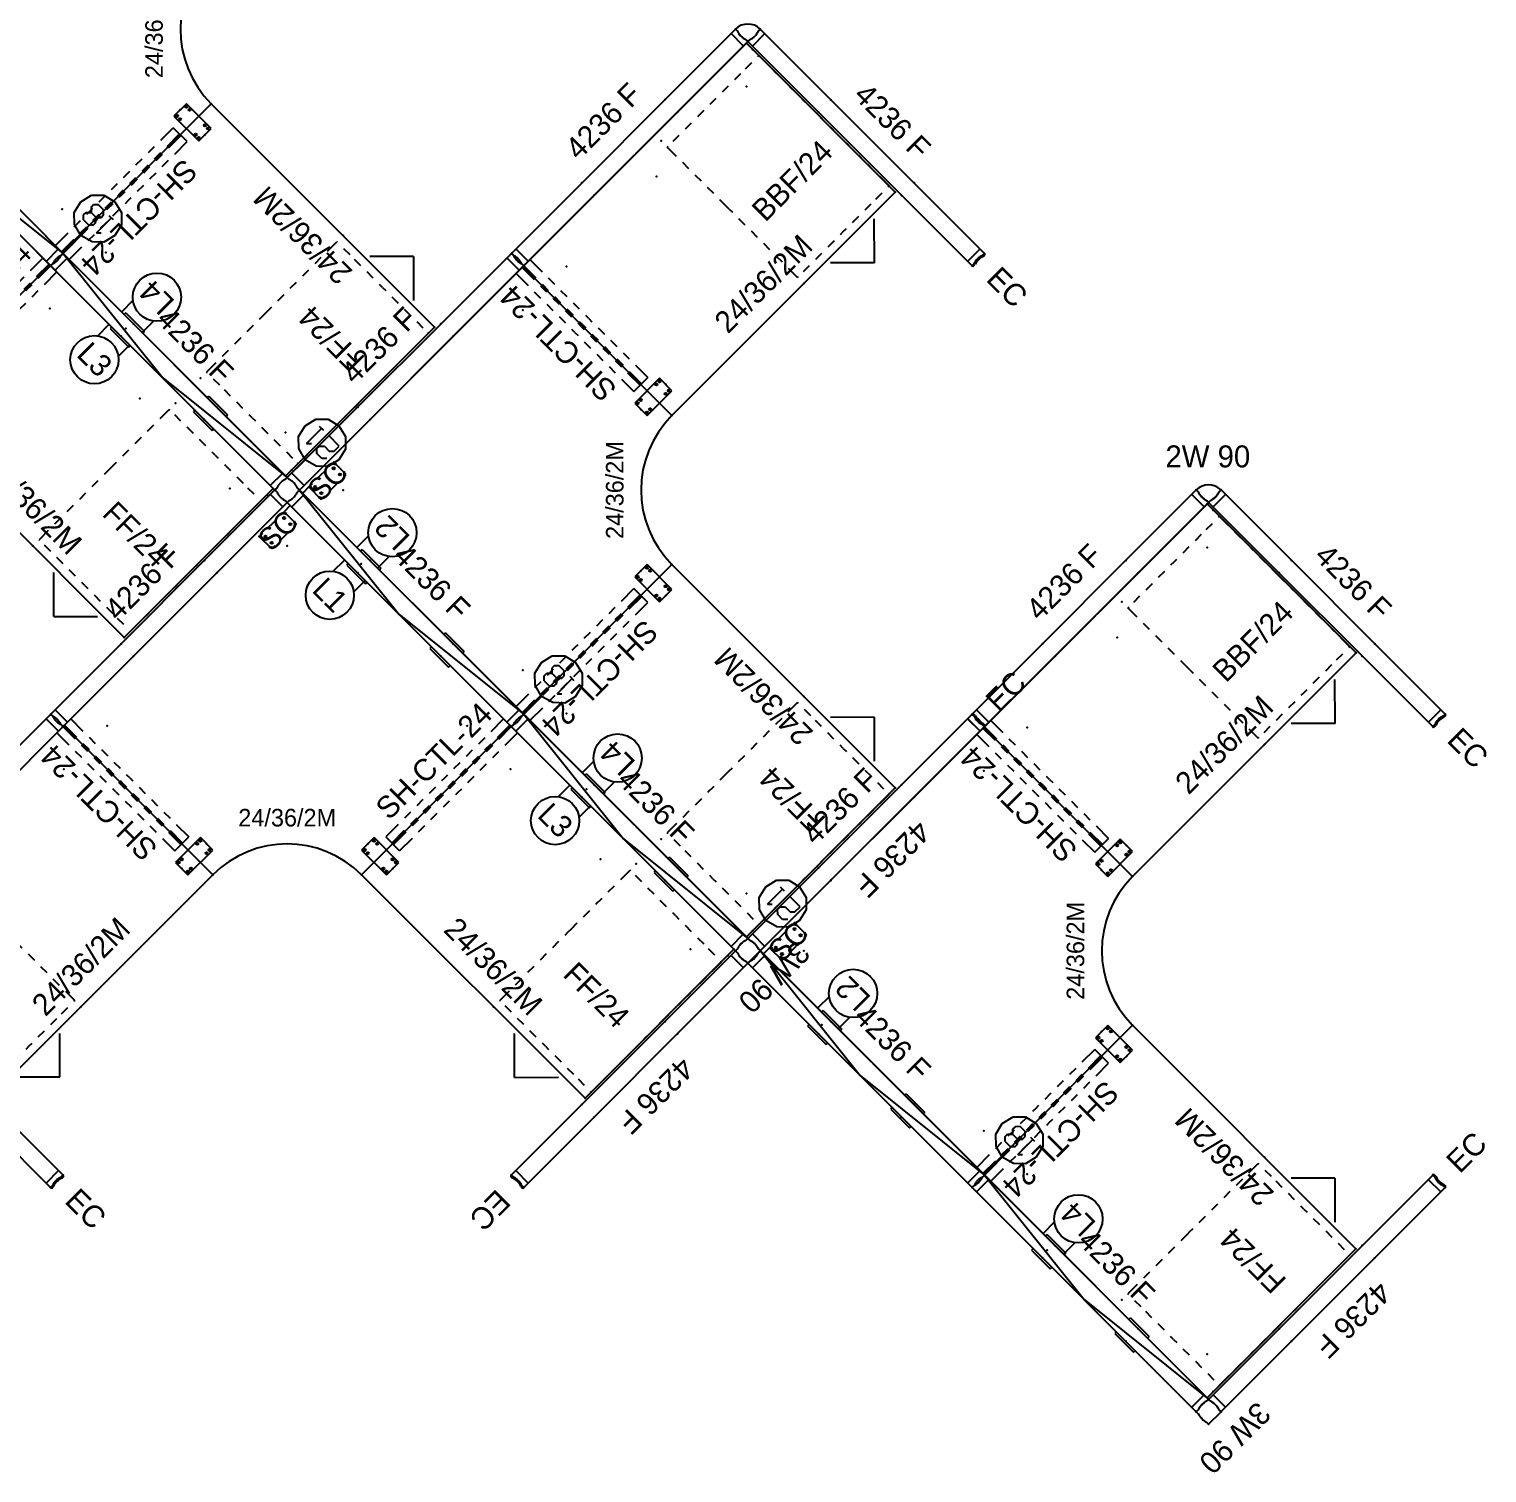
# Model space of a CAD drawing. Extents: x -899 to 851, y -1109 to 411.
# Drawn here: x -312.4 to -146.3, y -422.7 to -258.3 of the extents above; entities that cross this region are included whole.
import ezdxf
from ezdxf.enums import TextEntityAlignment as Align

# ---------------------------------------------------------------- set-up
doc = ezdxf.new("R2010")
doc.units = 0
doc.header["$LTSCALE"] = 24
doc.header["$MEASUREMENT"] = 0
doc.layers.get('0').update_dxf_attribs({"linetype": 'CONTINUOUS'})
for name, color, linetype in [('A-FURN', 7, 'CONTINUOUS'), ('A-FURN-2-ELEC-EL', 5, 'CONTINUOUS'), ('A-FURN-2-ELEC-EL-T', 5, 'CONTINUOUS'), ('A-FURN-2-PNLS-PN', 3, 'CONTINUOUS'), ('A-FURN-2-PNLS-PN-T', 3, 'CONTINUOUS'), ('A-FURN-2-PNLS-PN-T-T', 3, 'CONTINUOUS'), ('A-FURN-2-STOR-ST', 1, 'CONTINUOUS'), ('A-FURN-2-STOR-ST-T', 1, 'CONTINUOUS'), ('A-FURN-2-STOR-ST-T-T', 1, 'CONTINUOUS'), ('A-FURN-2-WKSF-WS', 1, 'CONTINUOUS'), ('A-FURN-2-WKSF-WS-T', 1, 'CONTINUOUS'), ('A-FURN-2-WKSF-WS-T-T', 1, 'CONTINUOUS'), ('A-FURN-2-WKSP-PN', 1, 'CONTINUOUS'), ('A-FURN-2-WKSP-PN-T', 1, 'CONTINUOUS'), ('A-FURN-2-WKSP-PN-T-T', 1, 'CONTINUOUS'), ('A-FURN-ATTRIBUTE-T', 7, 'CONTINUOUS'), ('A-FURN-ELEC-T', 4, 'CONTINUOUS'), ('A-FURN-P-POWR', 5, 'CONTINUOUS'), ('A-FURN-P-POWR-TX-T', 5, 'CONTINUOUS')]:
    doc.layers.add(name, color=color, linetype=linetype)
doc.styles.get("Standard").update_dxf_attribs({"font": 'acp.shx'})

# ---------------------------------------------------------------- blocks, each defined once
blk = doc.blocks.new('P_E-MW8W4DO3')
at = {"layer": 'A-FURN-P-POWR', "linetype": 'Continuous'}
for p, q in [((-1.66, -2.82), (-1.66, -1.04)), ((1.66, -2.82), (1.66, -1.04))]:
    blk.add_line(p, q, dxfattribs=at)
blk.add_circle((0, -5.04), 2.75, dxfattribs=at)
at = {"layer": 'A-FURN-P-POWR'}
blk.add_point((0, 0), dxfattribs=at)
at = {"layer": 'A-FURN-P-POWR-TX-T', "flags": 1}
for tag in ['CAPPN', 'CAPMG', 'CAPMC', 'CAPQT', 'CAPDH', 'CAPGC']:
    blk.add_attdef(tag, (0, 0), '', height=0.001, dxfattribs=at)
at = {"layer": 'A-FURN-P-POWR-TX-T'}
blk.add_attdef('CAPTG', text='', height=2.5, dxfattribs=at).set_placement((0, -6.23), align=Align.CENTER)
blk = doc.blocks.new('P_E-MW8W4DO4')
at = {"layer": 'A-FURN-P-POWR', "linetype": 'Continuous'}
for p, q in [((-1.66, -2.82), (-1.66, -1.04)), ((1.66, -2.82), (1.66, -1.04))]:
    blk.add_line(p, q, dxfattribs=at)
blk.add_circle((0, -5.04), 2.75, dxfattribs=at)
at = {"layer": 'A-FURN-P-POWR'}
blk.add_point((0, 0), dxfattribs=at)
at = {"layer": 'A-FURN-P-POWR-TX-T', "flags": 1}
for tag in ['CAPPN', 'CAPMG', 'CAPMC', 'CAPQT', 'CAPDH', 'CAPGC']:
    blk.add_attdef(tag, (0, 0), '', height=0.001, dxfattribs=at)
at = {"layer": 'A-FURN-P-POWR-TX-T'}
blk.add_attdef('CAPTG', text='', height=2.5, dxfattribs=at).set_placement((0, -6.23), align=Align.CENTER)
blk = doc.blocks.new('P_W-WS2436')
at = {"layer": 'A-FURN-2-WKSF-WS', "linetype": 'Continuous'}
for p, q in [((0, 0), (0, -24)), ((36, 0), (0, 0)), ((36, -24), (36, 0)), ((0, -24), (36, -24))]:
    blk.add_line(p, q, dxfattribs=at)
at = {"layer": 'A-FURN-2-WKSF-WS'}
for p in [(0, 0), (36, 0), (3.5, -3.5), (18, -3.5), (32.5, -3.5), (0, -24), (36, -24)]:
    blk.add_point(p, dxfattribs=at)
at = {"layer": 'A-FURN-2-WKSF-WS-T', "flags": 1}
for tag in ['CAPPN', 'CAPMG', 'CAPMC', 'CAPQT', 'CAPDH', 'CAPGC']:
    blk.add_attdef(tag, (0, 0), '', height=0.001, dxfattribs=at)
at = {"layer": 'A-FURN-2-WKSF-WS-T'}
blk.add_attdef('CAPTG', text='', height=2, dxfattribs=at).set_placement((18, -22), align=Align.CENTER)
blk = doc.blocks.new('P_WPS-FP')
at = {"layer": 'A-FURN-2-WKSP-PN', "linetype": 'Continuous'}
for p, q in [((2, 4), (-2, 4)), ((-2, 4), (-2, 2)), ((2, 2), (2, 4)), ((-2, 2), (2, 2))]:
    blk.add_line(p, q, dxfattribs=at)
for centre in [(-1.75, 3.75), (-1.25, 3.75), (1.25, 3.75), (1.75, 3.75), (-1.75, 2.25), (-1.25, 2.25), (1.25, 2.25), (1.75, 2.25)]:
    blk.add_circle(centre, 0.125, dxfattribs=at)
at = {"layer": 'A-FURN-2-WKSP-PN'}
for p in [(0, 4), (-2, 3), (0, 2), (2, 3)]:
    blk.add_point(p, dxfattribs=at)
at = {"layer": 'A-FURN-ATTRIBUTE-T', "flags": 1}
for tag, height in [('CAPTG', 2.5), ('CAPPN', 0.001), ('CAPMG', 0.001), ('CAPMC', 0.001), ('CAPQT', 0.001), ('CAPDH', 0.001), ('CAPGC', 0.001)]:
    blk.add_attdef(tag, (0, 0), '', height=height, dxfattribs=at)
blk = doc.blocks.new('P_WPS-UNCT24S')
at = {"layer": 'A-FURN-2-WKSP-PN', "linetype": 'Continuous'}
for p, q in [((1.12, 0), (-1.12, 0)), ((-1.12, -2), (-1.12, 0)), ((-0.13, -2), (-0.13, 0)), ((0.12, -2), (0.12, 0)), ((1.12, -2), (1.12, 0)), ((-1.12, -4), (-1.12, -3)), ((-0.13, -4), (-0.13, -3)), ((0.12, -4), (0.12, -3)), ((1.12, -4), (1.12, -3)), ((-1.12, -6), (-1.12, -5)), ((-0.13, -6), (-0.13, -5)), ((0.12, -6), (0.12, -5)), ((1.12, -6), (1.12, -5)), ((-1.12, -8), (-1.12, -7)), ((-0.13, -8), (-0.13, -7)), ((0.12, -8), (0.12, -7)), ((1.12, -8), (1.12, -7)), ((-1.12, -9.5), (-1.12, -9)), ((-1.12, -9.5), (-1.12, -10)), ((-0.13, -9.5), (-0.13, -9)), ((-0.13, -9.5), (-0.13, -10)), ((0.12, -9.5), (0.12, -9)), ((0.12, -9.5), (0.12, -10)), ((1.12, -9.5), (1.12, -9)), ((1.12, -9.5), (1.12, -10)), ((-1.12, -11), (-1.12, -12)), ((-0.13, -11), (-0.13, -12)), ((0.12, -11), (0.12, -12)), ((1.12, -11), (1.12, -12)), ((-1.12, -13), (-1.12, -14)), ((-0.13, -13), (-0.13, -14)), ((0.12, -13), (0.12, -14)), ((1.12, -13), (1.12, -14)), ((-1.12, -15), (-1.12, -16)), ((-0.13, -15), (-0.13, -16)), ((0.12, -15), (0.12, -16)), ((1.12, -15), (1.12, -16)), ((-1.12, -17), (-1.12, -19)), ((-0.13, -17), (-0.13, -19)), ((0.12, -17), (0.12, -19)), ((1.12, -17), (1.12, -19)), ((-1.12, -19), (1.12, -19))]:
    blk.add_line(p, q, dxfattribs=at)
at = {"layer": 'A-FURN-2-WKSP-PN'}
blk.add_point((0, 0), dxfattribs=at)
at = {"layer": 'A-FURN-2-WKSP-PN-T-T', "flags": 1}
for tag in ['CAPPN', 'CAPMG', 'CAPMC', 'CAPQT', 'CAPDH', 'CAPGC']:
    blk.add_attdef(tag, (0, 0), '', height=0.001, dxfattribs=at)
at = {"layer": 'A-FURN-2-WKSP-PN-T-T'}
blk.add_attdef('CAPTG', text='', height=2.5, rotation=90, dxfattribs=at).set_placement((-2.12, -9), align=Align.CENTER)
blk = doc.blocks.new('P_S-PEDFFJ24')
at = {"layer": 'A-FURN-2-STOR-ST', "linetype": 'Continuous'}
for p, q in [((0, 20.5), (0, 22)), ((0.12, 22), (0, 22)), ((1.88, 22), (0.88, 22)), ((3.88, 22), (2.88, 22)), ((5.88, 22), (4.88, 22)), ((7.38, 22), (6.88, 22)), ((7.38, 22), (7.88, 22)), ((8.88, 22), (9.88, 22)), ((10.88, 22), (11.88, 22)), ((12.62, 22), (13.62, 22)), ((14.62, 22), (14.75, 22)), ((14.75, 20.5), (14.75, 22)), ((0, 18.5), (0, 19.5)), ((14.75, 18.5), (14.75, 19.5)), ((0, 16.5), (0, 17.5)), ((14.75, 16.5), (14.75, 17.5)), ((0, 14.5), (0, 15.5)), ((14.75, 14.5), (14.75, 15.5)), ((0, 12.5), (0, 13.5)), ((14.75, 12.5), (14.75, 13.5)), ((0, 12), (0, 12.5)), ((0, 12), (0, 11.5)), ((14.75, 12), (14.75, 12.5)), ((14.75, 12), (14.75, 11.5)), ((0, 10.5), (0, 9.5)), ((14.75, 10.5), (14.75, 9.5)), ((0, 8.5), (0, 7.5)), ((14.75, 8.5), (14.75, 7.5)), ((0, 6.5), (0, 5.5)), ((14.75, 6.5), (14.75, 5.5)), ((0, 4.5), (0, 3.5)), ((14.75, 4.5), (14.75, 3.5)), ((0, 2.5), (0, 1)), ((14.75, 2.5), (14.75, 1)), ((0.12, 1), (0, 1)), ((1.88, 1), (0.88, 1)), ((3.88, 1), (2.88, 1)), ((5.88, 1), (4.88, 1)), ((7.38, 1), (6.88, 1)), ((7.38, 1), (7.88, 1)), ((8.88, 1), (9.88, 1)), ((10.88, 1), (11.88, 1)), ((12.62, 1), (13.62, 1)), ((14.62, 1), (14.75, 1)), ((7.38, -4), (3.84, -0.46)), ((7.38, -4), (10.91, -0.46))]:
    blk.add_line(p, q, dxfattribs=at)
at = {"layer": 'A-FURN-2-STOR-ST'}
for p in [(0, 23), (14.75, 23), (0, 0), (14.75, 0)]:
    blk.add_point(p, dxfattribs=at)
at = {"layer": 'A-FURN-2-STOR-ST-T'}
blk.add_attdef('CAPTG', text='', height=2, dxfattribs=at).set_placement((7.04, 8), align=Align.CENTER)
at = {"layer": 'A-FURN-2-STOR-ST-T', "flags": 1}
for tag in ['CAPPN', 'CAPMG', 'CAPMC', 'CAPQT', 'CAPDH', 'CAPGC']:
    blk.add_attdef(tag, (0, 0), '', height=0.001, dxfattribs=at)
blk = doc.blocks.new('P_E-MX8W4PTPC18')
at = {"layer": 'A-FURN-2-ELEC-EL', "linetype": 'Continuous'}
for p, q in [((0, 0), (0, -2.87)), ((-2.4, -4.2), (-1.4, -3.27)), ((-1.4, -3.27), (0, -2.87)), ((0, -2.87), (1.4, -3.27)), ((0, -2.87), (0, -2.87)), ((1.4, -3.27), (2.4, -4.2)), ((-2.73, -5.6), (-2.4, -4.2)), ((2.4, -4.2), (2.73, -5.6)), ((-2.73, -5.6), (-2.73, -5.6)), ((-2.4, -7), (-2.73, -5.6)), ((2.73, -5.6), (2.4, -7)), ((2.73, -5.6), (2.73, -5.6)), ((-1.4, -8), (-2.4, -7)), ((0, -8.33), (-1.4, -8)), ((1.4, -8), (0, -8.33)), ((2.4, -7), (1.4, -8)), ((0, -8.33), (0, -8.33))]:
    blk.add_line(p, q, dxfattribs=at)
at = {"layer": 'A-FURN-2-ELEC-EL'}
blk.add_point((0, 0), dxfattribs=at)
at = {"layer": 'A-FURN-2-ELEC-EL-T', "linetype": 'Continuous'}
for p, q in [((-1.03, -4.34), (-1.42, -4.72)), ((-1.03, -4.34), (-1.03, -6.76)), ((0.24, -4.35), (-0.17, -4.75)), ((-0.17, -4.75), (-0.17, -5.14)), ((1.04, -4.35), (0.24, -4.35)), ((1.04, -4.35), (1.44, -4.76)), ((1.44, -4.76), (1.44, -5.15)), ((-0.17, -5.14), (0.23, -5.56)), ((0.23, -5.56), (-0.17, -5.96)), ((-0.17, -5.96), (-0.17, -6.37)), ((-0.17, -6.37), (0.24, -6.77)), ((1.03, -5.56), (0.23, -5.56)), ((1.44, -5.15), (1.03, -5.56)), ((1.44, -5.97), (1.03, -5.56)), ((1.04, -6.77), (1.44, -6.36)), ((1.44, -6.36), (1.44, -5.97)), ((-1.36, -6.76), (-0.7, -6.76)), ((0.24, -6.77), (1.04, -6.77))]:
    blk.add_line(p, q, dxfattribs=at)
at = {"layer": 'A-FURN-ELEC-T', "flags": 1}
for tag, height in [('CAPTG', 2.5), ('CAPPN', 0.001), ('CAPMG', 0.001), ('CAPMC', 0.001), ('CAPQT', 0.001), ('CAPDH', 0.001), ('CAPGC', 0.001)]:
    blk.add_attdef(tag, (0, 0), '', height=height, dxfattribs=at)
blk = doc.blocks.new('P_P-DVFPPM4236')
at = {"layer": 'A-FURN-2-PNLS-PN', "linetype": 'Continuous'}
for p, q in [((0, 2), (36.13, 2)), ((0, 2), (18.06, 0)), ((0, 1.99), (0, 2)), ((0, 2), (0, 2)), ((0, 1.97), (0, 1.99)), ((0, 1.95), (0, 1.97)), ((0, 1.93), (0, 1.95)), ((0, 1.9), (0, 1.93)), ((0, 1.84), (0, 1.9)), ((0, 1.78), (0, 1.84)), ((0, 1.76), (0, 1.78)), ((0, 1.73), (0, 1.76)), ((0, 1.71), (0, 1.73)), ((0, 1.7), (0, 1.71)), ((0, 1.69), (0, 1.7)), ((0, 1.68), (0, 1.69)), ((0.03, 1.6), (0, 1.68)), ((0.72, 0), (0.72, 2)), ((9.85, 2.25), (9.85, 2)), ((9.85, 2.25), (12.86, 2.25)), ((12.86, 2), (12.86, 2.25)), ((18.06, 0), (36.13, 2)), ((23.26, 2.25), (23.26, 2)), ((23.26, 2.25), (26.27, 2.25)), ((26.27, 2), (26.27, 2.25)), ((35.41, 0), (35.41, 2)), ((36.13, 1.68), (36.1, 1.6)), ((36.13, 2), (36.13, 2)), ((36.13, 2), (36.13, 1.99)), ((36.13, 1.99), (36.13, 1.97)), ((36.13, 1.97), (36.13, 1.95)), ((36.13, 1.95), (36.13, 1.93)), ((36.13, 1.93), (36.13, 1.9)), ((36.13, 1.9), (36.13, 1.84)), ((36.13, 1.84), (36.13, 1.78)), ((36.13, 1.78), (36.13, 1.76)), ((36.13, 1.76), (36.13, 1.73)), ((36.13, 1.73), (36.13, 1.71)), ((36.13, 1.71), (36.13, 1.7)), ((36.13, 1.7), (36.13, 1.69)), ((36.13, 1.69), (36.13, 1.68)), ((0, 0.32), (0.03, 0.4)), ((0, 0.31), (0, 0.32)), ((0, 0.3), (0, 0.31)), ((0, 0.29), (0, 0.3)), ((0, 0.27), (0, 0.29)), ((0, 0.24), (0, 0.27)), ((0, 0.22), (0, 0.24)), ((0, 0.16), (0, 0.22)), ((0, 0.1), (0, 0.16)), ((0, 0.07), (0, 0.1)), ((0, 0.05), (0, 0.07)), ((0, 0.03), (0, 0.05)), ((0, 0.01), (0, 0.03)), ((0, 0), (0, 0.01)), ((0, 0), (36.13, 0)), ((0, 0), (0, 0)), ((0.05, 1.52), (0.03, 1.6)), ((0.03, 0.4), (0.05, 0.48)), ((0.07, 1.43), (0.05, 1.52)), ((0.05, 0.48), (0.07, 0.57)), ((0.09, 1.35), (0.07, 1.43)), ((0.07, 0.57), (0.09, 0.65)), ((0.1, 1.26), (0.09, 1.35)), ((0.09, 0.65), (0.1, 0.74)), ((0.11, 1.17), (0.1, 1.26)), ((0.1, 0.74), (0.11, 0.83)), ((0.12, 1.09), (0.11, 1.17)), ((0.11, 0.83), (0.12, 0.91)), ((0.12, 1), (0.12, 1.09)), ((0.12, 0.91), (0.12, 1)), ((9.85, 0), (9.85, -0.25)), ((12.86, -0.25), (12.86, 0)), ((23.26, 0), (23.26, -0.25)), ((26.27, -0.25), (26.27, 0)), ((36.02, 1.26), (36.01, 1.17)), ((36.01, 1.17), (36.01, 1.09)), ((36.01, 1.09), (36.01, 1)), ((36.01, 1), (36.01, 0.91)), ((36.01, 0.91), (36.01, 0.83)), ((36.01, 0.83), (36.02, 0.74)), ((36.03, 1.35), (36.02, 1.26)), ((36.02, 0.74), (36.04, 0.65)), ((36.05, 1.43), (36.03, 1.35)), ((36.04, 0.65), (36.05, 0.57)), ((36.07, 1.52), (36.05, 1.43)), ((36.05, 0.57), (36.07, 0.48)), ((36.1, 1.6), (36.07, 1.52)), ((36.07, 0.48), (36.1, 0.4)), ((36.1, 0.4), (36.13, 0.32)), ((36.13, 0.32), (36.13, 0.31)), ((36.13, 0.31), (36.13, 0.3)), ((36.13, 0.3), (36.13, 0.29)), ((36.13, 0.29), (36.13, 0.27)), ((36.13, 0.27), (36.13, 0.24)), ((36.13, 0.24), (36.13, 0.22)), ((36.13, 0.22), (36.13, 0.16)), ((36.13, 0.16), (36.13, 0.1)), ((36.13, 0.1), (36.13, 0.07)), ((36.13, 0.07), (36.13, 0.05)), ((36.13, 0.05), (36.13, 0.03)), ((36.13, 0.03), (36.13, 0.01)), ((36.13, 0.01), (36.13, 0)), ((36.13, 0), (36.13, 0)), ((9.85, -0.25), (12.86, -0.25)), ((23.26, -0.25), (26.27, -0.25))]:
    blk.add_line(p, q, dxfattribs=at)
at = {"layer": 'A-FURN-2-PNLS-PN'}
for p in [(0, 2), (11.36, 2), (24.77, 2), (36.13, 2), (0, 0), (11.36, 0), (24.77, 0), (36.13, 0)]:
    blk.add_point(p, dxfattribs=at)
at = {"layer": 'A-FURN-2-PNLS-PN-T'}
blk.add_attdef('CAPTG', text='', height=2, dxfattribs=at).set_placement((18.06, 4), align=Align.CENTER)
at = {"layer": 'A-FURN-2-PNLS-PN-T', "flags": 1}
for tag in ['CAPPN', 'CAPMG', 'CAPMC', 'CAPQT', 'CAPDH', 'CAPGC']:
    blk.add_attdef(tag, (0, 0), '', height=0.001, dxfattribs=at)
blk = doc.blocks.new('P_S-PEDBBFJ24')
at = {"layer": 'A-FURN-2-STOR-ST', "linetype": 'Continuous'}
for p, q in [((0, 20.5), (0, 22)), ((0.12, 22), (0, 22)), ((1.88, 22), (0.88, 22)), ((3.88, 22), (2.88, 22)), ((5.88, 22), (4.88, 22)), ((7.38, 22), (6.88, 22)), ((7.38, 22), (7.88, 22)), ((8.88, 22), (9.88, 22)), ((10.88, 22), (11.88, 22)), ((12.62, 22), (13.62, 22)), ((14.62, 22), (14.75, 22)), ((14.75, 20.5), (14.75, 22)), ((0, 18.5), (0, 19.5)), ((14.75, 18.5), (14.75, 19.5)), ((0, 16.5), (0, 17.5)), ((14.75, 16.5), (14.75, 17.5)), ((0, 14.5), (0, 15.5)), ((14.75, 14.5), (14.75, 15.5)), ((0, 12.5), (0, 13.5)), ((14.75, 12.5), (14.75, 13.5)), ((0, 12), (0, 12.5)), ((0, 12), (0, 11.5)), ((14.75, 12), (14.75, 12.5)), ((14.75, 12), (14.75, 11.5)), ((0, 10.5), (0, 9.5)), ((14.75, 10.5), (14.75, 9.5)), ((0, 8.5), (0, 7.5)), ((14.75, 8.5), (14.75, 7.5)), ((0, 6.5), (0, 5.5)), ((14.75, 6.5), (14.75, 5.5)), ((0, 4.5), (0, 3.5)), ((14.75, 4.5), (14.75, 3.5)), ((0, 2.5), (0, 1)), ((14.75, 2.5), (14.75, 1)), ((0.12, 1), (0, 1)), ((1.88, 1), (0.88, 1)), ((3.88, 1), (2.88, 1)), ((5.88, 1), (4.88, 1)), ((7.38, 1), (6.88, 1)), ((7.38, 1), (7.88, 1)), ((8.88, 1), (9.88, 1)), ((10.88, 1), (11.88, 1)), ((12.62, 1), (13.62, 1)), ((14.62, 1), (14.75, 1)), ((7.38, -4), (3.84, -0.46)), ((7.38, -4), (10.91, -0.46))]:
    blk.add_line(p, q, dxfattribs=at)
at = {"layer": 'A-FURN-2-STOR-ST'}
for p in [(0, 23), (14.75, 23), (0, 0), (14.75, 0)]:
    blk.add_point(p, dxfattribs=at)
at = {"layer": 'A-FURN-2-STOR-ST-T'}
blk.add_attdef('CAPTG', text='', height=2, dxfattribs=at).set_placement((7.04, 8), align=Align.CENTER)
at = {"layer": 'A-FURN-2-STOR-ST-T', "flags": 1}
for tag in ['CAPPN', 'CAPMG', 'CAPMC', 'CAPQT', 'CAPDH', 'CAPGC']:
    blk.add_attdef(tag, (0, 0), '', height=0.001, dxfattribs=at)
blk = doc.blocks.new('P_E-MW8W4DO1')
at = {"layer": 'A-FURN-P-POWR', "linetype": 'Continuous'}
for p, q in [((-1.66, -2.82), (-1.66, -1.04)), ((1.66, -2.82), (1.66, -1.04))]:
    blk.add_line(p, q, dxfattribs=at)
blk.add_circle((0, -5.04), 2.75, dxfattribs=at)
at = {"layer": 'A-FURN-P-POWR'}
blk.add_point((0, 0), dxfattribs=at)
at = {"layer": 'A-FURN-P-POWR-TX-T', "flags": 1}
for tag in ['CAPPN', 'CAPMG', 'CAPMC', 'CAPQT', 'CAPDH', 'CAPGC']:
    blk.add_attdef(tag, (0, 0), '', height=0.001, dxfattribs=at)
at = {"layer": 'A-FURN-P-POWR-TX-T'}
blk.add_attdef('CAPTG', text='', height=2.5, dxfattribs=at).set_placement((0, -6.23), align=Align.CENTER)
blk = doc.blocks.new('P_E-MW8W4DO2')
at = {"layer": 'A-FURN-P-POWR', "linetype": 'Continuous'}
for p, q in [((-1.66, -2.82), (-1.66, -1.04)), ((1.66, -2.82), (1.66, -1.04))]:
    blk.add_line(p, q, dxfattribs=at)
blk.add_circle((0, -5.04), 2.75, dxfattribs=at)
at = {"layer": 'A-FURN-P-POWR'}
blk.add_point((0, 0), dxfattribs=at)
at = {"layer": 'A-FURN-P-POWR-TX-T', "flags": 1}
for tag in ['CAPPN', 'CAPMG', 'CAPMC', 'CAPQT', 'CAPDH', 'CAPGC']:
    blk.add_attdef(tag, (0, 0), '', height=0.001, dxfattribs=at)
at = {"layer": 'A-FURN-P-POWR-TX-T'}
blk.add_attdef('CAPTG', text='', height=2.5, dxfattribs=at).set_placement((0, -6.23), align=Align.CENTER)
blk = doc.blocks.new('P_WPS-SSSAR')
at = {"layer": 'A-FURN-2-WKSP-PN', "linetype": 'Continuous'}
for p, q in [((0, -0.5), (0, 0)), ((-5, -2.5), (-5, -0.5)), ((-4.5, -0.5), (-5, -0.5)), ((-3, -0.5), (-3.5, -0.5)), ((-3, -0.5), (-2.5, -0.5)), ((-1.5, -0.5), (-1, -0.5)), ((-1, -0.5), (-1, -2.5)), ((-1, -0.5), (0, -0.5)), ((-4.5, -2.5), (-5, -2.5)), ((-3, -2.5), (-3.5, -2.5)), ((-3, -2.5), (-2.5, -2.5)), ((-1.5, -2.5), (-1, -2.5))]:
    blk.add_line(p, q, dxfattribs=at)
for centre in [(-4.5, -1), (-1.5, -1), (-4.5, -2), (-1.5, -2)]:
    blk.add_circle(centre, 0.125, dxfattribs=at)
at = {"layer": 'A-FURN-2-WKSP-PN'}
for p in [(0, 0), (-5, -0.5)]:
    blk.add_point(p, dxfattribs=at)
at = {"layer": 'A-FURN-2-WKSP-PN-T', "flags": 1}
for tag in ['CAPPN', 'CAPMG', 'CAPMC', 'CAPQT', 'CAPDH', 'CAPGC']:
    blk.add_attdef(tag, (0, 0), '', height=0.001, dxfattribs=at)
at = {"layer": 'A-FURN-2-WKSP-PN-T'}
blk.add_attdef('CAPTG', text='', height=2.5, dxfattribs=at).set_placement((-3, -1.5), align=Align.MIDDLE_CENTER)
blk = doc.blocks.new('P_WPS-SSSAL')
at = {"layer": 'A-FURN-2-WKSP-PN', "linetype": 'Continuous'}
for p, q in [((0, -0.5), (0, 0)), ((1, -0.5), (0, -0.5)), ((1, -0.5), (1, -2.5)), ((1.5, -0.5), (1, -0.5)), ((3, -0.5), (2.5, -0.5)), ((3, -0.5), (3.5, -0.5)), ((4.5, -0.5), (5, -0.5)), ((5, -2.5), (5, -0.5)), ((1.5, -2.5), (1, -2.5)), ((3, -2.5), (2.5, -2.5)), ((3, -2.5), (3.5, -2.5)), ((4.5, -2.5), (5, -2.5))]:
    blk.add_line(p, q, dxfattribs=at)
for centre in [(1.5, -1), (4.5, -1), (1.5, -2), (4.5, -2)]:
    blk.add_circle(centre, 0.125, dxfattribs=at)
at = {"layer": 'A-FURN-2-WKSP-PN'}
for p in [(0, 0), (5, -0.5)]:
    blk.add_point(p, dxfattribs=at)
at = {"layer": 'A-FURN-2-WKSP-PN-T', "flags": 1}
for tag in ['CAPPN', 'CAPMG', 'CAPMC', 'CAPQT', 'CAPDH', 'CAPGC']:
    blk.add_attdef(tag, (0, 0), '', height=0.001, dxfattribs=at)
at = {"layer": 'A-FURN-2-WKSP-PN-T'}
blk.add_attdef('CAPTG', text='', height=2.5, dxfattribs=at).set_placement((3, -1.5), align=Align.MIDDLE_CENTER)
blk = doc.blocks.new('P_P-DVBS90')
at = {"layer": 'A-FURN-2-PNLS-PN', "linetype": 'Continuous'}
for p, q in [((0, 2), (0, 1.68)), ((0, 0.32), (0, 0)), ((0, 0), (0.32, 0)), ((1.68, 0), (2, 0))]:
    blk.add_line(p, q, dxfattribs=at)
for centre, radius, start, end in [((1.77, 1.02), 1.89, 159.4731, 180.6063), ((0, 0), 2, 0, 90), ((1.77, 0.98), 1.89, 179.3937, 200.5269), ((0.98, 1.77), 1.89, 249.4732, 270.6063), ((1.02, 1.77), 1.89, 269.3937, 290.5269)]:
    blk.add_arc(centre, radius, start, end, dxfattribs=at)
at = {"layer": 'A-FURN-2-PNLS-PN'}
for p in [(0, 2), (0, 0), (2, 0)]:
    blk.add_point(p, dxfattribs=at)
at = {"layer": 'A-FURN-2-PNLS-PN-T'}
blk.add_attdef('CAPTG', text='', height=2, rotation=315, dxfattribs=at).set_placement((2.76, 2.89), align=Align.CENTER)
at = {"layer": 'A-FURN-2-PNLS-PN-T', "flags": 1}
for tag in ['CAPPN', 'CAPMG', 'CAPMC', 'CAPQT', 'CAPDH', 'CAPGC']:
    blk.add_attdef(tag, (0, 0), '', height=0.001, dxfattribs=at)
blk = doc.blocks.new('P_P-DVSEOR')
at = {"layer": 'A-FURN-2-PNLS-PN', "linetype": 'Continuous'}
for p, q in [((0.14, 2), (0, 2)), ((0, 2), (0, 1.68)), ((0.14, 1.66), (0.14, 2)), ((0, 0.32), (0, 0)), ((0, 0), (0.14, 0)), ((0.14, 0), (0.14, 0.34))]:
    blk.add_line(p, q, dxfattribs=at)
for centre, radius, start, end in [((1.77, 1.02), 1.89, 159.4731, 180.6063), ((1.77, 0.98), 1.89, 179.3937, 200.5269), ((1.77, 1.02), 1.75, 158.6894, 180.653), ((1.77, 0.98), 1.75, 179.347, 201.3106)]:
    blk.add_arc(centre, radius, start, end, dxfattribs=at)
at = {"layer": 'A-FURN-2-PNLS-PN'}
for p in [(0, 2), (0, 0)]:
    blk.add_point(p, dxfattribs=at)
at = {"layer": 'A-FURN-2-PNLS-PN-T'}
blk.add_attdef('CAPTG', text='', height=2, dxfattribs=at).set_placement((4.56, -0.12), align=Align.CENTER)
at = {"layer": 'A-FURN-2-PNLS-PN-T', "flags": 1}
for tag in ['CAPPN', 'CAPMG', 'CAPMC', 'CAPQT', 'CAPDH', 'CAPGC']:
    blk.add_attdef(tag, (0, 0), '', height=0.001, dxfattribs=at)
blk = doc.blocks.new('P_P-DVFRPM4236')
at = {"layer": 'A-FURN-2-PNLS-PN', "linetype": 'Continuous'}
for p, q in [((0, 2), (36.13, 2)), ((0, 1.99), (0, 2)), ((0, 2), (0, 2)), ((0, 1.97), (0, 1.99)), ((0, 1.95), (0, 1.97)), ((0, 1.93), (0, 1.95)), ((0, 1.9), (0, 1.93)), ((0, 1.84), (0, 1.9)), ((0, 1.78), (0, 1.84)), ((0, 1.76), (0, 1.78)), ((0, 1.73), (0, 1.76)), ((0, 1.71), (0, 1.73)), ((0, 1.7), (0, 1.71)), ((0, 1.69), (0, 1.7)), ((0, 1.68), (0, 1.69)), ((0.03, 1.6), (0, 1.68)), ((0.72, 0), (0.72, 2)), ((35.41, 0), (35.41, 2)), ((36.13, 1.68), (36.1, 1.6)), ((36.13, 2), (36.13, 2)), ((36.13, 2), (36.13, 1.99)), ((36.13, 1.99), (36.13, 1.97)), ((36.13, 1.97), (36.13, 1.95)), ((36.13, 1.95), (36.13, 1.93)), ((36.13, 1.93), (36.13, 1.9)), ((36.13, 1.9), (36.13, 1.84)), ((36.13, 1.84), (36.13, 1.78)), ((36.13, 1.78), (36.13, 1.76)), ((36.13, 1.76), (36.13, 1.73)), ((36.13, 1.73), (36.13, 1.71)), ((36.13, 1.71), (36.13, 1.7)), ((36.13, 1.7), (36.13, 1.69)), ((36.13, 1.69), (36.13, 1.68)), ((0, 0.32), (0.03, 0.4)), ((0, 0.31), (0, 0.32)), ((0, 0.3), (0, 0.31)), ((0, 0.29), (0, 0.3)), ((0, 0.27), (0, 0.29)), ((0, 0.24), (0, 0.27)), ((0, 0.22), (0, 0.24)), ((0, 0.16), (0, 0.22)), ((0, 0.1), (0, 0.16)), ((0, 0.07), (0, 0.1)), ((0, 0.05), (0, 0.07)), ((0, 0.03), (0, 0.05)), ((0, 0.01), (0, 0.03)), ((0, 0), (0, 0.01)), ((0, 0), (36.13, 0)), ((0, 0), (0, 0)), ((0.05, 1.52), (0.03, 1.6)), ((0.03, 0.4), (0.05, 0.48)), ((0.07, 1.43), (0.05, 1.52)), ((0.05, 0.48), (0.07, 0.57)), ((0.09, 1.35), (0.07, 1.43)), ((0.07, 0.57), (0.09, 0.65)), ((0.1, 1.26), (0.09, 1.35)), ((0.09, 0.65), (0.1, 0.74)), ((0.11, 1.17), (0.1, 1.26)), ((0.1, 0.74), (0.11, 0.83)), ((0.12, 1.09), (0.11, 1.17)), ((0.11, 0.83), (0.12, 0.91)), ((0.12, 1), (0.12, 1.09)), ((0.12, 0.91), (0.12, 1)), ((36.02, 1.26), (36.01, 1.17)), ((36.01, 1.17), (36.01, 1.09)), ((36.01, 1.09), (36.01, 1)), ((36.01, 1), (36.01, 0.91)), ((36.01, 0.91), (36.01, 0.83)), ((36.01, 0.83), (36.02, 0.74)), ((36.03, 1.35), (36.02, 1.26)), ((36.02, 0.74), (36.04, 0.65)), ((36.05, 1.43), (36.03, 1.35)), ((36.04, 0.65), (36.05, 0.57)), ((36.07, 1.52), (36.05, 1.43)), ((36.05, 0.57), (36.07, 0.48)), ((36.1, 1.6), (36.07, 1.52)), ((36.07, 0.48), (36.1, 0.4)), ((36.1, 0.4), (36.13, 0.32)), ((36.13, 0.32), (36.13, 0.31)), ((36.13, 0.31), (36.13, 0.3)), ((36.13, 0.3), (36.13, 0.29)), ((36.13, 0.29), (36.13, 0.27)), ((36.13, 0.27), (36.13, 0.24)), ((36.13, 0.24), (36.13, 0.22)), ((36.13, 0.22), (36.13, 0.16)), ((36.13, 0.16), (36.13, 0.1)), ((36.13, 0.1), (36.13, 0.07)), ((36.13, 0.07), (36.13, 0.05)), ((36.13, 0.05), (36.13, 0.03)), ((36.13, 0.03), (36.13, 0.01)), ((36.13, 0.01), (36.13, 0)), ((36.13, 0), (36.13, 0))]:
    blk.add_line(p, q, dxfattribs=at)
at = {"layer": 'A-FURN-2-PNLS-PN'}
for p in [(0, 2), (11.36, 2), (24.77, 2), (36.13, 2), (0, 0), (11.36, 0), (24.77, 0), (36.13, 0)]:
    blk.add_point(p, dxfattribs=at)
at = {"layer": 'A-FURN-2-PNLS-PN-T'}
blk.add_attdef('CAPTG', text='', height=2, dxfattribs=at).set_placement((18.06, 4), align=Align.CENTER)
at = {"layer": 'A-FURN-2-PNLS-PN-T', "flags": 1}
for tag in ['CAPPN', 'CAPMG', 'CAPMC', 'CAPQT', 'CAPDH', 'CAPGC']:
    blk.add_attdef(tag, (0, 0), '', height=0.001, dxfattribs=at)
blk = doc.blocks.new('P_P-DVBS3W')
at = {"layer": 'A-FURN-2-PNLS-PN', "linetype": 'Continuous'}
for p, q in [((2, 2), (0, 2)), ((0, 2), (0, 1.68)), ((2, 1.68), (2, 2)), ((0, 0.32), (0, 0)), ((0, 0), (0.32, 0)), ((1.68, 0), (2, 0)), ((2, 0), (2, 0.32))]:
    blk.add_line(p, q, dxfattribs=at)
for centre, start, end in [((1.77, 1.02), 159.4731, 180.6063), ((0.23, 1.02), 359.3937, 20.5269), ((1.77, 0.98), 179.3937, 200.5269), ((0.23, 0.98), 339.4731, 0.6063), ((0.98, 1.77), 249.4732, 270.6063), ((1.02, 1.77), 269.3937, 290.5269)]:
    blk.add_arc(centre, 1.89, start, end, dxfattribs=at)
at = {"layer": 'A-FURN-2-PNLS-PN'}
for p in [(0, 2), (2, 2), (0, 0), (2, 0)]:
    blk.add_point(p, dxfattribs=at)
at = {"layer": 'A-FURN-2-PNLS-PN-T'}
blk.add_attdef('CAPTG', text='', height=2, dxfattribs=at).set_placement((1, 4), align=Align.CENTER)
at = {"layer": 'A-FURN-2-PNLS-PN-T', "flags": 1}
for tag in ['CAPPN', 'CAPMG', 'CAPMC', 'CAPQT', 'CAPDH', 'CAPGC']:
    blk.add_attdef(tag, (0, 0), '', height=0.001, dxfattribs=at)
blk = doc.blocks.new('P_E-MX8W4PTPC21')
at = {"layer": 'A-FURN-2-ELEC-EL', "linetype": 'Continuous'}
for p, q in [((0, 0), (0, -2.87)), ((-2.4, -4.2), (-1.4, -3.27)), ((-1.4, -3.27), (0, -2.87)), ((0, -2.87), (1.4, -3.27)), ((0, -2.87), (0, -2.87)), ((1.4, -3.27), (2.4, -4.2)), ((-2.73, -5.6), (-2.4, -4.2)), ((2.4, -4.2), (2.73, -5.6)), ((-2.73, -5.6), (-2.73, -5.6)), ((-2.4, -7), (-2.73, -5.6)), ((2.73, -5.6), (2.4, -7)), ((2.73, -5.6), (2.73, -5.6)), ((-1.4, -8), (-2.4, -7)), ((0, -8.33), (-1.4, -8)), ((1.4, -8), (0, -8.33)), ((2.4, -7), (1.4, -8)), ((0, -8.33), (0, -8.33))]:
    blk.add_line(p, q, dxfattribs=at)
at = {"layer": 'A-FURN-2-ELEC-EL'}
blk.add_point((0, 0), dxfattribs=at)
at = {"layer": 'A-FURN-2-ELEC-EL-T', "linetype": 'Continuous'}
for p, q in [((-1.67, -4.74), (-1.26, -4.33)), ((-1.26, -4.33), (-0.46, -4.33)), ((-0.46, -4.33), (-0.05, -4.73)), ((-0.05, -4.73), (-0.05, -5.13)), ((1.19, -4.32), (0.8, -4.71)), ((1.19, -4.32), (1.19, -6.74)), ((-1.65, -5.93), (-1.66, -6.74)), ((-1.25, -5.53), (-1.65, -5.93)), ((-0.46, -5.53), (-1.25, -5.53)), ((-0.05, -5.13), (-0.46, -5.53)), ((-1.66, -6.74), (-0.06, -6.74)), ((0.86, -6.74), (1.52, -6.74))]:
    blk.add_line(p, q, dxfattribs=at)
at = {"layer": 'A-FURN-ELEC-T', "flags": 1}
for tag, height in [('CAPTG', 2.5), ('CAPPN', 0.001), ('CAPMG', 0.001), ('CAPMC', 0.001), ('CAPQT', 0.001), ('CAPDH', 0.001), ('CAPGC', 0.001)]:
    blk.add_attdef(tag, (0, 0), '', height=height, dxfattribs=at)
blk = doc.blocks.new('P_W-WSCC2436')
at = {"layer": 'A-FURN-2-WKSF-WS', "linetype": 'Continuous'}
for p, q in [((0, -36), (0, 0)), ((0, 0), (36, 0)), ((36, 0), (36, -24)), ((24, -36), (0, -36))]:
    blk.add_line(p, q, dxfattribs=at)
blk.add_arc((36, -36), 12, 90, 180, dxfattribs=at)
at = {"layer": 'A-FURN-2-WKSF-WS'}
for p in [(0, 0), (36, 0), (3.5, -3.5), (32.5, -3.5), (36, -24), (3.5, -32.5), (0, -36), (24, -36)]:
    blk.add_point(p, dxfattribs=at)
at = {"layer": 'A-FURN-2-WKSF-WS-T', "flags": 1}
for tag in ['CAPPN', 'CAPMG', 'CAPMC', 'CAPQT', 'CAPDH', 'CAPGC']:
    blk.add_attdef(tag, (0, 0), '', height=0.001, dxfattribs=at)
at = {"layer": 'A-FURN-2-WKSF-WS-T'}
blk.add_attdef('CAPTG', text='', height=2, rotation=45, dxfattribs=at).set_placement((26.1, -26.1), align=Align.CENTER)
blk = doc.blocks.new('asdgasgsafgha')
at = {"layer": 'A-FURN'}
for name, p, rotation, values in [('P_W-WSCC2436', (-1058.38, 204.67), 270, {'CAPTG': '24/36/2M'}), ('P_WPS-UNCT24S', (-1058.38, 168.67), 270, {'CAPTG': 'SH-CTL-24'}), ('P_WPS-UNCT24S', (-1056.38, 168.67), 89.99999999999999, {'CAPTG': 'SH-CTL-24'}), ('P_E-MW8W4DO3', (-1057.38, 157.45), 270, {'CAPTG': 'L3'}), ('P_E-MW8W4DO4', (-1057.38, 157.45), 89.99999999999999, {'CAPTG': 'L4'}), ('P_W-WSCC2436', (-1058.38, 130.42), 270, {'CAPTG': '24/36/2M'}), ('P_E-MW8W4DO1', (-1057.38, 119.51), 270, {'CAPTG': 'L1'}), ('P_E-MW8W4DO2', (-1057.38, 119.51), 89.99999999999999, {'CAPTG': 'L2'}), ('P_WPS-UNCT24S', (-1058.38, 94.42), 270, {'CAPTG': 'SH-CTL-24'}), ('P_WPS-UNCT24S', (-1056.38, 94.42), 89.99999999999999, {'CAPTG': 'SH-CTL-24'}), ('P_E-MW8W4DO3', (-1057.38, 83.2), 270, {'CAPTG': 'L3'}), ('P_E-MW8W4DO4', (-1057.38, 83.2), 89.99999999999999, {'CAPTG': 'L4'})]:
    blk.add_blockref(name, p, dxfattribs=dict(at, rotation=rotation)).add_auto_attribs(values)
ref = blk.add_blockref('P_P-DVFPPM4236', (-1058.38, 204.67), dxfattribs=dict(at, rotation=270))
ref.add_attrib('CAPTG', '4236 F', dxfattribs={"layer": 'A-FURN-2-PNLS-PN-T-T', "height": 2.5, "rotation": 270}).set_placement((-1054.38, 186.61), align=Align.CENTER)
for name, p, values in [('P_W-WSCC2436', (-1056.38, 204.67), {'CAPTG': '24/36/2M'}), ('P_WPS-UNCT24S', (-1094.38, 130.42), {'CAPTG': 'SH-CTL-24'}), ('P_W-WSCC2436', (-1056.38, 130.42), {'CAPTG': '24/36/2M'}), ('P_WPS-UNCT24S', (-1020.38, 130.42), {'CAPTG': 'SH-CTL-24'})]:
    blk.add_blockref(name, p, dxfattribs=at).add_auto_attribs(values)
for name, p, rotation in [('P_E-MX8W4PTPC18', (-1056.38, 168.55), 89.99999999999999), ('P_WPS-FP', (-1032.38, 168.67), 89.99999999999999), ('P_E-MX8W4PTPC21', (-1056.38, 132.42), 90), ('P_WPS-FP', (-1082.38, 94.42), 270), ('P_E-MX8W4PTPC18', (-1056.38, 94.3), 89.99999999999999), ('P_WPS-FP', (-1032.38, 94.42), 89.99999999999999)]:
    blk.add_blockref(name, p, dxfattribs=dict(at, rotation=rotation))
ref = blk.add_blockref('P_W-WS2436', (-1058.38, 168.67), dxfattribs=dict(at, rotation=270))
ref.add_attrib('CAPTG', '24/36/2M', dxfattribs={"layer": 'A-FURN-2-WKSF-WS-T-T', "height": 2.5, "rotation": 270}).set_placement((-1080.38, 150.67), align=Align.CENTER)
ref = blk.add_blockref('P_P-DVFPPM4236', (-1058.38, 168.55), dxfattribs=dict(at, rotation=270))
ref.add_attrib('CAPTG', '4236 F', dxfattribs={"layer": 'A-FURN-2-PNLS-PN-T-T', "height": 2.5, "rotation": 270}).set_placement((-1054.38, 150.48), align=Align.CENTER)
ref = blk.add_blockref('P_W-WS2436', (-1056.38, 132.67), dxfattribs=dict(at, rotation=89.99999999999999))
ref.add_attrib('CAPTG', '24/36/2M', dxfattribs={"layer": 'A-FURN-2-WKSF-WS-T-T', "height": 2.5, "rotation": 90}).set_placement((-1034.38, 150.67), align=Align.CENTER)
ref = blk.add_blockref('P_S-PEDFFJ24', (-1082.38, 147.42), dxfattribs=dict(at, rotation=270))
ref.add_attrib('CAPTG', 'FF/24', dxfattribs={"layer": 'A-FURN-2-STOR-ST-T-T', "height": 2.5, "rotation": 270}).set_placement((-1074.38, 140.05), align=Align.CENTER)
ref = blk.add_blockref('P_S-PEDFFJ24', (-1032.38, 132.67), dxfattribs=dict(at, rotation=89.99999999999999))
ref.add_attrib('CAPTG', 'FF/24', dxfattribs={"layer": 'A-FURN-2-STOR-ST-T-T', "height": 2.5, "rotation": 90}).set_placement((-1040.38, 140.05), align=Align.CENTER)
ref = blk.add_blockref('P_P-DVBS90', (-984.13, 130.42), dxfattribs=at)
ref.add_attrib('CAPTG', '2W 90', dxfattribs={"layer": 'A-FURN-2-PNLS-PN-T-T', "height": 2.5, "rotation": 315}).set_placement((-981.36, 133.31), align=Align.CENTER)
ref = blk.add_blockref('P_P-DVFRPM4236', (-1130.63, 130.42), dxfattribs=at)
ref.add_attrib('CAPTG', '4236 F', dxfattribs={"layer": 'A-FURN-2-PNLS-PN-T-T', "height": 2.5}).set_placement((-1112.56, 134.42), align=Align.CENTER)
ref = blk.add_blockref('P_P-DVFRPM4236', (-1094.5, 130.42), dxfattribs=at)
ref.add_attrib('CAPTG', '4236 F', dxfattribs={"layer": 'A-FURN-2-PNLS-PN-T-T', "height": 2.5}).set_placement((-1076.44, 134.42), align=Align.CENTER)
ref = blk.add_blockref('P_P-DVFRPM4236', (-1056.38, 130.42), dxfattribs=at)
ref.add_attrib('CAPTG', '4236 F', dxfattribs={"layer": 'A-FURN-2-PNLS-PN-T-T', "height": 2.5}).set_placement((-1038.31, 134.42), align=Align.CENTER)
ref = blk.add_blockref('P_P-DVFRPM4236', (-1020.25, 130.42), dxfattribs=at)
ref.add_attrib('CAPTG', '4236 F', dxfattribs={"layer": 'A-FURN-2-PNLS-PN-T-T', "height": 2.5}).set_placement((-1002.19, 134.42), align=Align.CENTER)
ref = blk.add_blockref('P_P-DVFRPM4236', (-1130.63, 94.3), dxfattribs=dict(at, rotation=90))
ref.add_attrib('CAPTG', '4236 F', dxfattribs={"layer": 'A-FURN-2-PNLS-PN-T-T', "height": 2.5, "rotation": 90}).set_placement((-1134.63, 112.36), align=Align.CENTER)
ref = blk.add_blockref('P_W-WS2436', (-1130.38, 130.42), dxfattribs=at)
ref.add_attrib('CAPTG', '24/36/2M', dxfattribs={"layer": 'A-FURN-2-WKSF-WS-T-T', "height": 2.5}).set_placement((-1112.38, 108.42), align=Align.CENTER)
ref = blk.add_blockref('P_WPS-SSSAR', (-1058.38, 130.42), dxfattribs=at)
ref.add_attrib('CAPTG', 'SC', dxfattribs={"layer": 'A-FURN-2-WKSP-PN-T-T', "height": 2.5}).set_placement((-1061.38, 128.92), align=Align.MIDDLE_CENTER)
ref = blk.add_blockref('P_P-DVFPPM4236', (-1058.38, 130.42), dxfattribs=dict(at, rotation=270))
ref.add_attrib('CAPTG', '4236 F', dxfattribs={"layer": 'A-FURN-2-PNLS-PN-T-T', "height": 2.5, "rotation": 270}).set_placement((-1054.38, 112.36), align=Align.CENTER)
ref = blk.add_blockref('P_WPS-SSSAL', (-1056.38, 130.42), dxfattribs=at)
ref.add_attrib('CAPTG', 'SC', dxfattribs={"layer": 'A-FURN-2-WKSP-PN-T-T', "height": 2.5}).set_placement((-1053.38, 128.92), align=Align.MIDDLE_CENTER)
ref = blk.add_blockref('P_W-WS2436', (-1020.38, 130.42), dxfattribs=at)
ref.add_attrib('CAPTG', '24/36/2M', dxfattribs={"layer": 'A-FURN-2-WKSF-WS-T-T', "height": 2.5}).set_placement((-1002.38, 108.42), align=Align.CENTER)
ref = blk.add_blockref('P_P-DVFRPM4236', (-984.13, 130.42), dxfattribs=dict(at, rotation=270))
ref.add_attrib('CAPTG', '4236 F', dxfattribs={"layer": 'A-FURN-2-PNLS-PN-T-T', "height": 2.5, "rotation": 270}).set_placement((-980.13, 112.36), align=Align.CENTER)
ref = blk.add_blockref('P_S-PEDBBFJ24', (-1130.38, 106.42), dxfattribs=at)
ref.add_attrib('CAPTG', 'BBF/24', dxfattribs={"layer": 'A-FURN-2-STOR-ST-T-T', "height": 2.5}).set_placement((-1123, 114.42), align=Align.CENTER)
ref = blk.add_blockref('P_S-PEDBBFJ24', (-999.13, 106.42), dxfattribs=at)
ref.add_attrib('CAPTG', 'BBF/24', dxfattribs={"layer": 'A-FURN-2-STOR-ST-T-T', "height": 2.5}).set_placement((-991.75, 114.42), align=Align.CENTER)
for p in [(-1094.38, 106.42), (-1020.38, 106.42)]:
    blk.add_blockref('P_WPS-FP', p, dxfattribs=at)
ref = blk.add_blockref('P_P-DVSEOR', (-1132.63, 94.3), dxfattribs=dict(at, rotation=270))
ref.add_attrib('CAPTG', 'EC', dxfattribs={"layer": 'A-FURN-2-PNLS-PN-T-T', "height": 2.5, "rotation": 270}).set_placement((-1132.75, 89.74), align=Align.CENTER)
ref = blk.add_blockref('P_W-WS2436', (-1058.38, 94.42), dxfattribs=dict(at, rotation=270))
ref.add_attrib('CAPTG', '24/36/2M', dxfattribs={"layer": 'A-FURN-2-WKSF-WS-T-T', "height": 2.5, "rotation": 270}).set_placement((-1080.38, 76.42), align=Align.CENTER)
ref = blk.add_blockref('P_P-DVFPPM4236', (-1058.38, 94.3), dxfattribs=dict(at, rotation=270))
ref.add_attrib('CAPTG', '4236 F', dxfattribs={"layer": 'A-FURN-2-PNLS-PN-T-T', "height": 2.5, "rotation": 270}).set_placement((-1054.38, 76.23), align=Align.CENTER)
ref = blk.add_blockref('P_W-WS2436', (-1056.38, 58.42), dxfattribs=dict(at, rotation=89.99999999999999))
ref.add_attrib('CAPTG', '24/36/2M', dxfattribs={"layer": 'A-FURN-2-WKSF-WS-T-T', "height": 2.5, "rotation": 90}).set_placement((-1034.38, 76.42), align=Align.CENTER)
ref = blk.add_blockref('P_P-DVSEOR', (-984.13, 94.3), dxfattribs=dict(at, rotation=270))
ref.add_attrib('CAPTG', 'EC', dxfattribs={"layer": 'A-FURN-2-PNLS-PN-T-T', "height": 2.5, "rotation": 270}).set_placement((-984.25, 89.74), align=Align.CENTER)
ref = blk.add_blockref('P_S-PEDFFJ24', (-1082.38, 73.17), dxfattribs=dict(at, rotation=270))
ref.add_attrib('CAPTG', 'FF/24', dxfattribs={"layer": 'A-FURN-2-STOR-ST-T-T', "height": 2.5, "rotation": 270}).set_placement((-1074.38, 65.8), align=Align.CENTER)
ref = blk.add_blockref('P_S-PEDFFJ24', (-1032.38, 58.42), dxfattribs=dict(at, rotation=89.99999999999999))
ref.add_attrib('CAPTG', 'FF/24', dxfattribs={"layer": 'A-FURN-2-STOR-ST-T-T', "height": 2.5, "rotation": 90}).set_placement((-1040.38, 65.8), align=Align.CENTER)
ref = blk.add_blockref('P_P-DVSEOR', (-1094.5, 58.17), dxfattribs=dict(at, rotation=180))
ref.add_attrib('CAPTG', 'EC', dxfattribs={"layer": 'A-FURN-2-PNLS-PN-T-T', "height": 2.5, "rotation": 180}).set_placement((-1099.06, 58.29), align=Align.CENTER)
ref = blk.add_blockref('P_P-DVFRPM4236', (-1058.38, 58.17), dxfattribs=dict(at, rotation=180))
ref.add_attrib('CAPTG', '4236 F', dxfattribs={"layer": 'A-FURN-2-PNLS-PN-T-T', "height": 2.5, "rotation": 180}).set_placement((-1076.44, 54.17), align=Align.CENTER)
ref = blk.add_blockref('P_P-DVBS3W', (-1056.38, 58.17), dxfattribs=dict(at, rotation=180))
ref.add_attrib('CAPTG', '3W 90', dxfattribs={"layer": 'A-FURN-2-PNLS-PN-T-T', "height": 2.5, "rotation": 180}).set_placement((-1057.38, 54.17), align=Align.CENTER)
ref = blk.add_blockref('P_P-DVFRPM4236', (-1020.25, 58.17), dxfattribs=dict(at, rotation=180))
ref.add_attrib('CAPTG', '4236 F', dxfattribs={"layer": 'A-FURN-2-PNLS-PN-T-T', "height": 2.5, "rotation": 180}).set_placement((-1038.31, 54.17), align=Align.CENTER)
ref = blk.add_blockref('P_P-DVSEOR', (-1020.25, 56.17), dxfattribs=at)
ref.add_attrib('CAPTG', 'EC', dxfattribs={"layer": 'A-FURN-2-PNLS-PN-T-T', "height": 2.5}).set_placement((-1015.69, 56.05), align=Align.CENTER)
blk = doc.blocks.new('qasgfasfgas')
at = {"layer": 'A-FURN'}
ref = blk.add_blockref('P_P-DVBS90', (-509.75, 249.73), dxfattribs=dict(at, rotation=45))
ref.add_attrib('CAPTG', '2W 90', dxfattribs={"layer": 'A-FURN-2-PNLS-PN-T-T', "height": 2.5, "rotation": 360}).set_placement((-509.84, 253.72), align=Align.CENTER)
ref = blk.add_blockref('P_P-DVFRPM4236', (-535.29, 224.18), dxfattribs=dict(at, rotation=45))
ref.add_attrib('CAPTG', '4236 F', dxfattribs={"layer": 'A-FURN-2-PNLS-PN-T-T', "height": 2.5, "rotation": 45}).set_placement((-525.35, 239.78), align=Align.CENTER)
ref = blk.add_blockref('P_P-DVFRPM4236', (-509.75, 249.73), dxfattribs=dict(at, rotation=315))
ref.add_attrib('CAPTG', '4236 F', dxfattribs={"layer": 'A-FURN-2-PNLS-PN-T-T', "height": 2.5, "rotation": 315}).set_placement((-494.15, 239.78), align=Align.CENTER)
ref = blk.add_blockref('P_W-WS2436', (-535.38, 224.09), dxfattribs=dict(at, rotation=45))
ref.add_attrib('CAPTG', '24/36/2M', dxfattribs={"layer": 'A-FURN-2-WKSF-WS-T-T', "height": 2.5, "rotation": 45}).set_placement((-507.1, 221.27), align=Align.CENTER)
ref = blk.add_blockref('P_S-PEDBBFJ24', (-503.39, 222.15), dxfattribs=dict(at, rotation=45))
ref.add_attrib('CAPTG', 'BBF/24', dxfattribs={"layer": 'A-FURN-2-STOR-ST-T-T', "height": 2.5, "rotation": 45}).set_placement((-503.83, 233.02), align=Align.CENTER)
ref = blk.add_blockref('P_P-DVFRPM4236', (-560.84, 198.64), dxfattribs=dict(at, rotation=45))
ref.add_attrib('CAPTG', '4236 F', dxfattribs={"layer": 'A-FURN-2-PNLS-PN-T-T', "height": 2.5, "rotation": 45}).set_placement((-550.9, 214.24), align=Align.CENTER)
for name, p, rotation, values in [('P_WPS-UNCT24S', (-535.38, 224.09), 45, {'CAPTG': 'SH-CTL-24'}), ('P_W-WSCC2436', (-560.84, 198.64), 45, {'CAPTG': '24/36/2M'}), ('P_E-MW8W4DO2', (-553.83, 190.22), 135, {'CAPTG': 'L2'}), ('P_WPS-UNCT24S', (-535.38, 173.18), 135, {'CAPTG': 'SH-CTL-24'}), ('P_E-MW8W4DO4', (-528.16, 164.54), 135, {'CAPTG': 'L4'})]:
    blk.add_blockref(name, p, dxfattribs=dict(at, rotation=rotation)).add_auto_attribs(values)
ref = blk.add_blockref('P_P-DVSEOR', (-484.21, 224.18), dxfattribs=dict(at, rotation=315))
ref.add_attrib('CAPTG', 'EC', dxfattribs={"layer": 'A-FURN-2-PNLS-PN-T-T', "height": 2.5, "rotation": 315}).set_placement((-481.07, 220.87), align=Align.CENTER)
for name, p, rotation in [('P_WPS-FP', (-518.41, 207.12), 45), ('P_E-MX8W4PTPC21', (-562.25, 200.05), 135), ('P_WPS-FP', (-518.41, 190.15), 135), ('P_E-MX8W4PTPC18', (-535.29, 173.09), 135)]:
    blk.add_blockref(name, p, dxfattribs=dict(at, rotation=rotation))
ref = blk.add_blockref('P_WPS-SSSAL', (-560.84, 198.64), dxfattribs=dict(at, rotation=45))
ref.add_attrib('CAPTG', 'SC', dxfattribs={"layer": 'A-FURN-2-WKSP-PN-T-T', "height": 2.5, "rotation": 45}).set_placement((-557.66, 199.7), align=Align.MIDDLE_CENTER)
ref = blk.add_blockref('P_P-DVFPPM4236', (-562.25, 197.22), dxfattribs=dict(at, rotation=315))
ref.add_attrib('CAPTG', '4236 F', dxfattribs={"layer": 'A-FURN-2-PNLS-PN-T-T', "height": 2.5, "rotation": 315}).set_placement((-546.65, 187.28), align=Align.CENTER)
ref = blk.add_blockref('P_W-WS2436', (-509.93, 147.73), dxfattribs=dict(at, rotation=135))
ref.add_attrib('CAPTG', '24/36/2M', dxfattribs={"layer": 'A-FURN-2-WKSF-WS-T-T', "height": 2.5, "rotation": 135}).set_placement((-507.1, 176.01), align=Align.CENTER)
ref = blk.add_blockref('P_S-PEDFFJ24', (-492.96, 164.7), dxfattribs=dict(at, rotation=135))
ref.add_attrib('CAPTG', 'FF/24', dxfattribs={"layer": 'A-FURN-2-STOR-ST-T-T', "height": 2.5, "rotation": 135}).set_placement((-503.83, 164.25), align=Align.CENTER)
ref = blk.add_blockref('P_P-DVSEOR', (-482.79, 171.68), dxfattribs=dict(at, rotation=45))
ref.add_attrib('CAPTG', 'EC', dxfattribs={"layer": 'A-FURN-2-PNLS-PN-T-T', "height": 2.5, "rotation": 45}).set_placement((-479.48, 174.82), align=Align.CENTER)
ref = blk.add_blockref('P_P-DVFPPM4236', (-536.71, 171.68), dxfattribs=dict(at, rotation=315))
ref.add_attrib('CAPTG', '4236 F', dxfattribs={"layer": 'A-FURN-2-PNLS-PN-T-T', "height": 2.5, "rotation": 315}).set_placement((-521.11, 161.74), align=Align.CENTER)
ref = blk.add_blockref('P_P-DVFRPM4236', (-484.21, 173.09), dxfattribs=dict(at, rotation=225))
ref.add_attrib('CAPTG', '4236 F', dxfattribs={"layer": 'A-FURN-2-PNLS-PN-T-T', "height": 2.5, "rotation": 225}).set_placement((-494.15, 157.49), align=Align.CENTER)
ref = blk.add_blockref('P_P-DVBS3W', (-509.75, 147.55), dxfattribs=dict(at, rotation=225))
ref.add_attrib('CAPTG', '3W 90', dxfattribs={"layer": 'A-FURN-2-PNLS-PN-T-T', "height": 2.5, "rotation": 225}).set_placement((-507.63, 144.01), align=Align.CENTER)

msp = doc.modelspace()

# ---------------------------------------------------------------- block references
at = {"rotation": 45}
msp.add_blockref('asdgasgsafgha', (557.64, 343.98), dxfattribs=at)
msp.add_blockref('qasgfasfgas', (331.79, -561.91))

doc.saveas('drawing.dxf')
